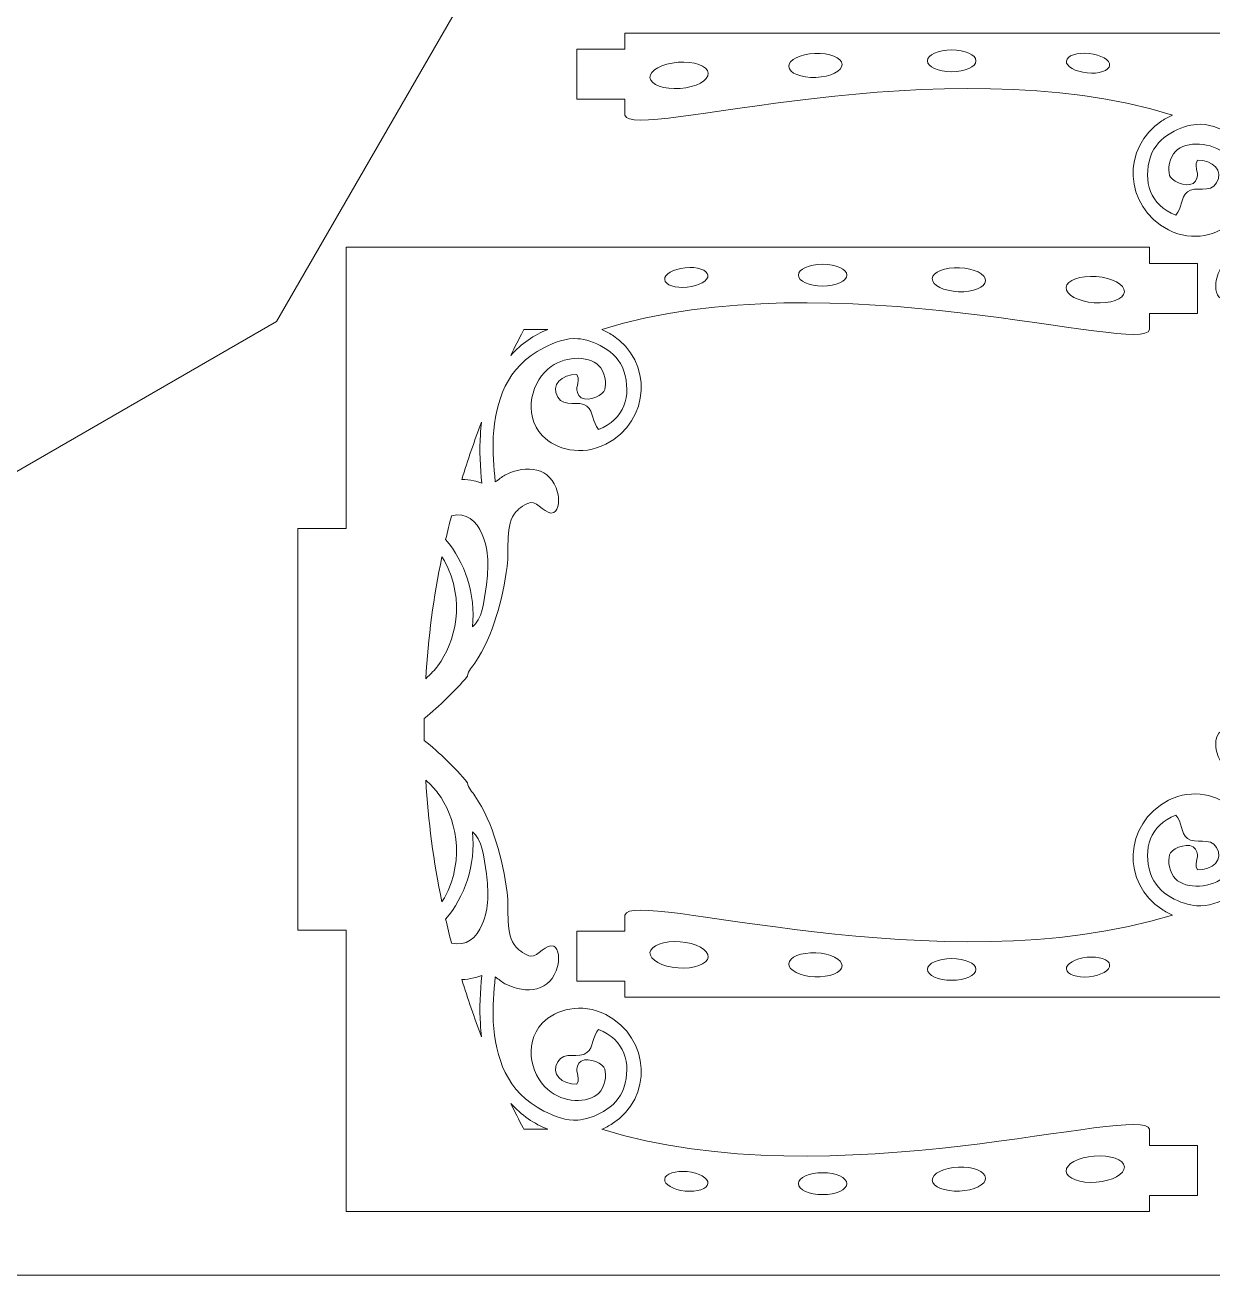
# Model space of a CAD drawing. Header units: millimetres. Extents: x -450 to 450, y -969 to 969.
# Drawn here: x 0 to 147.8, y 368.8 to 524.3 of the extents above; entities that cross this region are included whole.
import ezdxf

# ---------------------------------------------------------------- set-up
doc = ezdxf.new("R2010")
doc.units = ezdxf.units.MM
doc.header["$MEASUREMENT"] = 0
doc.layers.add('Camada 1', color=7, linetype='Continuous')

msp = doc.modelspace()

# ---------------------------------------------------------------- linework, layer by layer
at = {"layer": 'Camada 1', "color": 254, "lineweight": 20}
msp.add_lwpolyline([(-450, 368.7521), (450, 368.7521), (450, 968.7521), (-450, 968.7521), (-450, 368.7521)], close=True, dxfattribs=at)
at = {"layer": 'Camada 1', "color": 230, "lineweight": 20}
for points, knots in [([(105, 615.0661), (105, 615.0661), (105, 762.4381), (105, 762.4381), (105, 762.4381), (105, 762.4381), (31.314, 890.0661), (31.314, 890.0661), (31.314, 890.0661), (31.314, 890.0661), (-96.314, 963.7521), (-96.314, 963.7521), (-96.314, 963.7521), (-96.314, 963.7521), (-243.686, 963.7521), (-243.686, 963.7521), (-243.686, 963.7521), (-243.686, 963.7521), (-371.314, 890.0661), (-371.314, 890.0661), (-371.314, 890.0661), (-371.314, 890.0661), (-445, 762.4381), (-445, 762.4381), (-445, 762.4381), (-445, 762.4381), (-445, 615.0661), (-445, 615.0661), (-445, 615.0661), (-445, 615.0661), (-371.314, 487.4381), (-371.314, 487.4381), (-371.314, 487.4381), (-371.314, 487.4381), (-243.686, 413.7521), (-243.686, 413.7521), (-243.686, 413.7521), (-243.686, 413.7521), (-96.314, 413.7521), (-96.314, 413.7521), (-96.314, 413.7521), (-96.314, 413.7521), (31.314, 487.4381), (31.314, 487.4381), (31.314, 487.4381), (31.314, 487.4381), (105, 615.0661), (105, 615.0661)], [0, 0, 0, 0, 0.07692308, 0.07692308, 0.07692308, 0.07692308, 0.15384615, 0.15384615, 0.15384615, 0.15384615, 0.23076923, 0.23076923, 0.23076923, 0.23076923, 0.30769231, 0.30769231, 0.30769231, 0.30769231, 0.38461538, 0.38461538, 0.38461538, 0.38461538, 0.46153846, 0.46153846, 0.46153846, 0.46153846, 0.53846154, 0.53846154, 0.53846154, 0.53846154, 0.61538462, 0.61538462, 0.61538462, 0.61538462, 0.69230769, 0.69230769, 0.69230769, 0.69230769, 0.76923077, 0.76923077, 0.76923077, 0.76923077, 0.84615385, 0.84615385, 0.84615385, 0.84615385, 1, 1, 1, 1]), ([(145.8387, 511.9578), (147.2665, 512.073), (148.7041, 511.4936), (150.0458, 510.8249), (150.0458, 510.8249), (154.7239, 508.4948), (156.0798, 504.0967), (156.3443, 499.7365), (156.3443, 499.7365), (156.4619, 497.7929), (156.2537, 496.02), (156.1054, 494.13), (156.1054, 494.13), (155.6736, 494.4121), (155.2754, 494.7869), (154.8927, 494.9777), (154.8927, 494.9777), (152.1606, 496.3387), (149.2081, 496.0024), (148.3354, 492.8258), (148.3354, 492.8258), (148.1425, 492.1223), (148.1202, 490.6244), (148.8089, 490.3204), (148.8089, 490.3204), (149.7691, 489.8969), (150.7458, 491.6726), (151.7115, 491.5493), (151.7115, 491.5493), (152.2789, 491.4769), (153.1622, 490.8156), (153.5037, 490.4352), (153.5037, 490.4352), (154.9522, 488.822), (154.3221, 485.8436), (154.6176, 483.6222), (154.6176, 483.6222), (155.1657, 479.5017), (156.3374, 475.0863), (158.6291, 471.5835), (158.6291, 471.5835), (158.9462, 471.0985), (159.5115, 470.6658), (159.5435, 469.9593), (159.5435, 469.9593), (161.1944, 468.0321), (162.9902, 466.2765), (164.9309, 464.6922), (164.9309, 464.6922), (164.9367, 464.2374), (164.9395, 463.7827), (164.9393, 463.3279), (164.9393, 463.3279), (164.9395, 462.8731), (164.9367, 462.4184), (164.9309, 461.9636), (164.9309, 461.9636), (162.9902, 460.3793), (161.1944, 458.6237), (159.5435, 456.6965), (159.5435, 456.6965), (159.5115, 455.99), (158.9462, 455.5573), (158.6291, 455.0723), (158.6291, 455.0723), (156.3374, 451.5695), (155.1657, 447.1541), (154.6176, 443.0336), (154.6176, 443.0336), (154.3221, 440.8122), (154.9522, 437.8338), (153.5037, 436.2206), (153.5037, 436.2206), (153.1622, 435.8402), (152.2789, 435.1789), (151.7115, 435.1065), (151.7115, 435.1065), (150.7458, 434.9832), (149.7691, 436.7589), (148.8089, 436.3354), (148.8089, 436.3354), (148.1202, 436.0314), (148.1425, 434.5335), (148.3354, 433.83), (148.3354, 433.83), (149.2081, 430.6534), (152.1606, 430.3171), (154.8927, 431.6781), (154.8927, 431.6781), (155.2754, 431.8689), (155.6736, 432.2437), (156.1054, 432.5258), (156.1054, 432.5258), (156.2537, 430.6358), (156.4619, 428.8629), (156.3443, 426.9193), (156.3443, 426.9193), (156.0798, 422.5591), (154.7239, 418.161), (150.0458, 415.8309), (150.0458, 415.8309), (148.7041, 415.1622), (147.2665, 414.5828), (145.8387, 414.698), (145.8387, 414.698), (144.0567, 414.8419), (140.939, 416.0958), (140.0994, 418.7239), (140.0994, 418.7239), (139.1186, 421.7909), (140.0111, 424.7408), (143.2655, 425.9865), (143.2655, 425.9865), (144.018, 425.0995), (143.8351, 423.7846), (144.6865, 423.0953), (144.6865, 423.0953), (145.6813, 422.29), (147.4947, 423.354), (148.3223, 421.9719), (148.3223, 421.9719), (149.2292, 420.4585), (147.8438, 419.1176), (145.9313, 419.1687), (145.9313, 419.1687), (145.4056, 420.3091), (146.3746, 420.7281), (145.6895, 421.7684), (145.6895, 421.7684), (145.0626, 422.721), (143.0316, 421.9569), (142.5876, 421.2781), (142.5876, 421.2781), (142.253, 420.7668), (142.2829, 419.2692), (142.9595, 418.3457), (142.9595, 418.3457), (144.1087, 416.7775), (147.1959, 416.7711), (149.1356, 418.1586), (149.1356, 418.1586), (151.4898, 419.8432), (152.8237, 424.0185), (150.2168, 426.7894), (150.2168, 426.7894), (148.6388, 428.4674), (145.3501, 429.3804), (142.3503, 427.8306), (142.3503, 427.8306), (136.6579, 424.89), (136.5663, 417.4545), (141.4922, 414.272), (141.4922, 414.272), (141.934, 413.9865), (142.3863, 413.7487), (142.8459, 413.5551), (142.8459, 413.5551), (114.0897, 404.5979), (75.3853, 416.9417), (74.6747, 413.5551), (74.6747, 413.5551), (74.6747, 413.5551), (74.6747, 411.5551), (74.6747, 411.5551), (74.6747, 411.5551), (74.6747, 411.5551), (68.6747, 411.5551), (68.6747, 411.5551), (68.6747, 411.5551), (68.6747, 411.5551), (68.6747, 405.3279), (68.6747, 405.3279), (68.6747, 405.3279), (68.6747, 405.3279), (74.6747, 405.3279), (74.6747, 405.3279), (74.6747, 405.3279), (74.6747, 405.3279), (74.6747, 403.3279), (74.6747, 403.3279), (74.6747, 403.3279), (74.6747, 403.3279), (174.6747, 403.3279), (174.6747, 403.3279), (174.6747, 403.3279), (174.6747, 403.3279), (174.6747, 438.3279), (174.6747, 438.3279), (174.6747, 438.3279), (174.6747, 438.3279), (180.6747, 438.3279), (180.6747, 438.3279), (180.6747, 438.3279), (180.6747, 438.3279), (180.6747, 488.3279), (180.6747, 488.3279), (180.6747, 488.3279), (180.6747, 488.3279), (174.6747, 488.3279), (174.6747, 488.3279), (174.6747, 488.3279), (174.6747, 488.3279), (174.6747, 523.3279), (174.6747, 523.3279), (174.6747, 523.3279), (174.6747, 523.3279), (74.6747, 523.3279), (74.6747, 523.3279), (74.6747, 523.3279), (74.6747, 523.3279), (74.6747, 521.3279), (74.6747, 521.3279), (74.6747, 521.3279), (74.6747, 521.3279), (68.6747, 521.3279), (68.6747, 521.3279), (68.6747, 521.3279), (68.6747, 521.3279), (68.6747, 515.1007), (68.6747, 515.1007), (68.6747, 515.1007), (68.6747, 515.1007), (74.6747, 515.1007), (74.6747, 515.1007), (74.6747, 515.1007), (74.6747, 515.1007), (74.6747, 513.1007), (74.6747, 513.1007), (74.6747, 513.1007), (75.3853, 509.7141), (114.0897, 522.0579), (142.8459, 513.1007), (142.8459, 513.1007), (142.3863, 512.9071), (141.934, 512.6693), (141.4922, 512.3838), (141.4922, 512.3838), (136.5663, 509.2013), (136.6579, 501.7658), (142.3503, 498.8252), (142.3503, 498.8252), (145.3501, 497.2754), (148.6388, 498.1884), (150.2168, 499.8664), (150.2168, 499.8664), (152.8237, 502.6373), (151.4898, 506.8126), (149.1356, 508.4972), (149.1356, 508.4972), (147.1959, 509.8847), (144.1087, 509.8783), (142.9595, 508.3101), (142.9595, 508.3101), (142.2829, 507.3866), (142.253, 505.889), (142.5876, 505.3777), (142.5876, 505.3777), (143.0316, 504.6989), (145.0626, 503.9348), (145.6895, 504.8874), (145.6895, 504.8874), (146.3746, 505.9277), (145.4056, 506.3467), (145.9313, 507.4871), (145.9313, 507.4871), (147.8438, 507.5382), (149.2292, 506.1973), (148.3223, 504.6839), (148.3223, 504.6839), (147.4947, 503.3018), (145.6813, 504.3658), (144.6865, 503.5605), (144.6865, 503.5605), (143.8351, 502.8712), (144.018, 501.5563), (143.2655, 500.6693), (143.2655, 500.6693), (140.0111, 501.915), (139.1186, 504.8649), (140.0994, 507.9319), (140.0994, 507.9319), (140.939, 510.56), (144.0567, 511.8139), (145.8387, 511.9578)], [0, 0, 0, 0, 0.01388889, 0.01388889, 0.01388889, 0.01388889, 0.02777778, 0.02777778, 0.02777778, 0.02777778, 0.04166667, 0.04166667, 0.04166667, 0.04166667, 0.05555556, 0.05555556, 0.05555556, 0.05555556, 0.06944444, 0.06944444, 0.06944444, 0.06944444, 0.08333333, 0.08333333, 0.08333333, 0.08333333, 0.09722222, 0.09722222, 0.09722222, 0.09722222, 0.11111111, 0.11111111, 0.11111111, 0.11111111, 0.125, 0.125, 0.125, 0.125, 0.13888889, 0.13888889, 0.13888889, 0.13888889, 0.15277778, 0.15277778, 0.15277778, 0.15277778, 0.16666667, 0.16666667, 0.16666667, 0.16666667, 0.18055556, 0.18055556, 0.18055556, 0.18055556, 0.19444444, 0.19444444, 0.19444444, 0.19444444, 0.20833333, 0.20833333, 0.20833333, 0.20833333, 0.22222222, 0.22222222, 0.22222222, 0.22222222, 0.23611111, 0.23611111, 0.23611111, 0.23611111, 0.25, 0.25, 0.25, 0.25, 0.26388889, 0.26388889, 0.26388889, 0.26388889, 0.27777778, 0.27777778, 0.27777778, 0.27777778, 0.29166667, 0.29166667, 0.29166667, 0.29166667, 0.30555556, 0.30555556, 0.30555556, 0.30555556, 0.31944444, 0.31944444, 0.31944444, 0.31944444, 0.33333333, 0.33333333, 0.33333333, 0.33333333, 0.34722222, 0.34722222, 0.34722222, 0.34722222, 0.36111111, 0.36111111, 0.36111111, 0.36111111, 0.375, 0.375, 0.375, 0.375, 0.38888889, 0.38888889, 0.38888889, 0.38888889, 0.40277778, 0.40277778, 0.40277778, 0.40277778, 0.41666667, 0.41666667, 0.41666667, 0.41666667, 0.43055556, 0.43055556, 0.43055556, 0.43055556, 0.44444444, 0.44444444, 0.44444444, 0.44444444, 0.45833333, 0.45833333, 0.45833333, 0.45833333, 0.47222222, 0.47222222, 0.47222222, 0.47222222, 0.48611111, 0.48611111, 0.48611111, 0.48611111, 0.5, 0.5, 0.5, 0.5, 0.51388889, 0.51388889, 0.51388889, 0.51388889, 0.52777778, 0.52777778, 0.52777778, 0.52777778, 0.54166667, 0.54166667, 0.54166667, 0.54166667, 0.55555556, 0.55555556, 0.55555556, 0.55555556, 0.56944444, 0.56944444, 0.56944444, 0.56944444, 0.58333333, 0.58333333, 0.58333333, 0.58333333, 0.59722222, 0.59722222, 0.59722222, 0.59722222, 0.61111111, 0.61111111, 0.61111111, 0.61111111, 0.625, 0.625, 0.625, 0.625, 0.63888889, 0.63888889, 0.63888889, 0.63888889, 0.65277778, 0.65277778, 0.65277778, 0.65277778, 0.66666667, 0.66666667, 0.66666667, 0.66666667, 0.68055556, 0.68055556, 0.68055556, 0.68055556, 0.69444444, 0.69444444, 0.69444444, 0.69444444, 0.70833333, 0.70833333, 0.70833333, 0.70833333, 0.72222222, 0.72222222, 0.72222222, 0.72222222, 0.73611111, 0.73611111, 0.73611111, 0.73611111, 0.75, 0.75, 0.75, 0.75, 0.76388889, 0.76388889, 0.76388889, 0.76388889, 0.77777778, 0.77777778, 0.77777778, 0.77777778, 0.79166667, 0.79166667, 0.79166667, 0.79166667, 0.80555556, 0.80555556, 0.80555556, 0.80555556, 0.81944444, 0.81944444, 0.81944444, 0.81944444, 0.83333333, 0.83333333, 0.83333333, 0.83333333, 0.84722222, 0.84722222, 0.84722222, 0.84722222, 0.86111111, 0.86111111, 0.86111111, 0.86111111, 0.875, 0.875, 0.875, 0.875, 0.88888889, 0.88888889, 0.88888889, 0.88888889, 0.90277778, 0.90277778, 0.90277778, 0.90277778, 0.91666667, 0.91666667, 0.91666667, 0.91666667, 0.93055556, 0.93055556, 0.93055556, 0.93055556, 0.94444444, 0.94444444, 0.94444444, 0.94444444, 0.95833333, 0.95833333, 0.95833333, 0.95833333, 0.97222222, 0.97222222, 0.97222222, 0.97222222, 1, 1, 1, 1]), ([(118.3667, 519.8659), (118.3667, 519.1172), (117.0173, 518.5101), (115.3529, 518.5101), (115.3529, 518.5101), (113.6883, 518.5101), (112.3389, 519.1172), (112.3389, 519.8659), (112.3389, 519.8659), (112.3389, 520.6147), (113.6883, 521.2217), (115.3529, 521.2217), (115.3529, 521.2217), (117.0173, 521.2217), (118.3667, 520.6147), (118.3667, 519.8659)], [0, 0, 0, 0, 0.2, 0.2, 0.2, 0.2, 0.4, 0.4, 0.4, 0.4, 0.6, 0.6, 0.6, 0.6, 1, 1, 1, 1]), ([(85.0367, 518.3326), (85.1055, 517.4332), (83.5402, 516.5801), (81.5408, 516.4273), (81.5408, 516.4273), (79.5414, 516.2746), (77.8648, 516.8799), (77.796, 517.7794), (77.796, 517.7794), (77.7273, 518.6787), (79.2925, 519.5318), (81.292, 519.6846), (81.292, 519.6846), (83.2913, 519.8373), (84.968, 519.232), (85.0367, 518.3326)], [0, 0, 0, 0, 0.2, 0.2, 0.2, 0.2, 0.4, 0.4, 0.4, 0.4, 0.6, 0.6, 0.6, 0.6, 1, 1, 1, 1]), ([(101.7043, 519.432), (101.7377, 518.6074), (100.2785, 517.8785), (98.4452, 517.8041), (98.4452, 517.8041), (96.6118, 517.7298), (95.0984, 518.3382), (95.0649, 519.1628), (95.0649, 519.1628), (95.0315, 519.9875), (96.4907, 520.7164), (98.324, 520.7908), (98.324, 520.7908), (100.1574, 520.8651), (101.6708, 520.2567), (101.7043, 519.432)], [0, 0, 0, 0, 0.2, 0.2, 0.2, 0.2, 0.4, 0.4, 0.4, 0.4, 0.6, 0.6, 0.6, 0.6, 1, 1, 1, 1]), ([(135.0127, 519.3033), (134.9452, 518.6346), (133.6854, 518.2141), (132.1988, 518.3642), (132.1988, 518.3642), (130.7122, 518.5142), (129.5619, 519.178), (129.6294, 519.8467), (129.6294, 519.8467), (129.6969, 520.5154), (130.9567, 520.9359), (132.4432, 520.7858), (132.4432, 520.7858), (133.9299, 520.6358), (135.0802, 519.972), (135.0127, 519.3033)], [0, 0, 0, 0, 0.2, 0.2, 0.2, 0.2, 0.4, 0.4, 0.4, 0.4, 0.6, 0.6, 0.6, 0.6, 1, 1, 1, 1]), ([(68.7974, 388.0281), (67.3696, 387.9129), (65.932, 388.4923), (64.5903, 389.161), (64.5903, 389.161), (59.9122, 391.4911), (58.5563, 395.8892), (58.2918, 400.2494), (58.2918, 400.2494), (58.1742, 402.193), (58.3824, 403.9659), (58.5307, 405.8559), (58.5307, 405.8559), (58.9625, 405.5738), (59.3607, 405.199), (59.7434, 405.0082), (59.7434, 405.0082), (62.4755, 403.6472), (65.428, 403.9835), (66.3007, 407.1601), (66.3007, 407.1601), (66.4936, 407.8636), (66.5159, 409.3615), (65.8272, 409.6655), (65.8272, 409.6655), (64.867, 410.089), (63.8903, 408.3133), (62.9246, 408.4366), (62.9246, 408.4366), (62.3572, 408.509), (61.4739, 409.1703), (61.1324, 409.5507), (61.1324, 409.5507), (59.6839, 411.1639), (60.314, 414.1423), (60.0185, 416.3637), (60.0185, 416.3637), (59.4704, 420.4842), (58.2987, 424.8996), (56.007, 428.4024), (56.007, 428.4024), (55.6899, 428.8874), (55.1246, 429.3201), (55.0926, 430.0266), (55.0926, 430.0266), (53.4417, 431.9538), (51.6459, 433.7094), (49.7052, 435.2937), (49.7052, 435.2937), (49.6994, 435.7485), (49.6966, 436.2032), (49.6968, 436.658), (49.6968, 436.658), (49.6966, 437.1128), (49.6994, 437.5675), (49.7052, 438.0223), (49.7052, 438.0223), (51.6459, 439.6066), (53.4417, 441.3622), (55.0926, 443.2894), (55.0926, 443.2894), (55.1246, 443.9959), (55.6899, 444.4286), (56.007, 444.9136), (56.007, 444.9136), (58.2987, 448.4164), (59.4704, 452.8318), (60.0185, 456.9523), (60.0185, 456.9523), (60.314, 459.1737), (59.6839, 462.1521), (61.1324, 463.7653), (61.1324, 463.7653), (61.4739, 464.1457), (62.3572, 464.807), (62.9246, 464.8794), (62.9246, 464.8794), (63.8903, 465.0027), (64.867, 463.227), (65.8272, 463.6505), (65.8272, 463.6505), (66.5159, 463.9545), (66.4936, 465.4524), (66.3007, 466.1559), (66.3007, 466.1559), (65.428, 469.3325), (62.4755, 469.6688), (59.7434, 468.3078), (59.7434, 468.3078), (59.3607, 468.117), (58.9625, 467.7422), (58.5307, 467.4601), (58.5307, 467.4601), (58.3824, 469.3501), (58.1742, 471.123), (58.2918, 473.0666), (58.2918, 473.0666), (58.5563, 477.4268), (59.9122, 481.8249), (64.5903, 484.155), (64.5903, 484.155), (65.932, 484.8237), (67.3696, 485.4031), (68.7974, 485.2879), (68.7974, 485.2879), (70.5794, 485.144), (73.6971, 483.8901), (74.5367, 481.262), (74.5367, 481.262), (75.5175, 478.195), (74.625, 475.2451), (71.3706, 473.9994), (71.3706, 473.9994), (70.6181, 474.8864), (70.801, 476.2013), (69.9496, 476.8906), (69.9496, 476.8906), (68.9548, 477.6959), (67.1414, 476.6319), (66.3138, 478.014), (66.3138, 478.014), (65.4069, 479.5274), (66.7923, 480.8683), (68.7048, 480.8172), (68.7048, 480.8172), (69.2305, 479.6768), (68.2615, 479.2578), (68.9466, 478.2175), (68.9466, 478.2175), (69.5735, 477.2649), (71.6045, 478.029), (72.0485, 478.7078), (72.0485, 478.7078), (72.3831, 479.2191), (72.3532, 480.7167), (71.6766, 481.6402), (71.6766, 481.6402), (70.5274, 483.2084), (67.4402, 483.2148), (65.5005, 481.8273), (65.5005, 481.8273), (63.1463, 480.1427), (61.8124, 475.9674), (64.4193, 473.1965), (64.4193, 473.1965), (65.9973, 471.5185), (69.286, 470.6055), (72.2858, 472.1553), (72.2858, 472.1553), (77.9782, 475.0959), (78.0698, 482.5314), (73.1439, 485.7139), (73.1439, 485.7139), (72.7021, 485.9994), (72.2498, 486.2372), (71.7902, 486.4308), (71.7902, 486.4308), (100.5464, 495.388), (139.2508, 483.0442), (139.9614, 486.4308), (139.9614, 486.4308), (139.9614, 486.4308), (139.9614, 488.4308), (139.9614, 488.4308), (139.9614, 488.4308), (139.9614, 488.4308), (145.9614, 488.4308), (145.9614, 488.4308), (145.9614, 488.4308), (145.9614, 488.4308), (145.9614, 494.658), (145.9614, 494.658), (145.9614, 494.658), (145.9614, 494.658), (139.9614, 494.658), (139.9614, 494.658), (139.9614, 494.658), (139.9614, 494.658), (139.9614, 496.658), (139.9614, 496.658), (139.9614, 496.658), (139.9614, 496.658), (39.9614, 496.658), (39.9614, 496.658), (39.9614, 496.658), (39.9614, 496.658), (39.9614, 461.658), (39.9614, 461.658), (39.9614, 461.658), (39.9614, 461.658), (33.9614, 461.658), (33.9614, 461.658), (33.9614, 461.658), (33.9614, 461.658), (33.9614, 411.658), (33.9614, 411.658), (33.9614, 411.658), (33.9614, 411.658), (39.9614, 411.658), (39.9614, 411.658), (39.9614, 411.658), (39.9614, 411.658), (39.9614, 376.658), (39.9614, 376.658), (39.9614, 376.658), (39.9614, 376.658), (139.9614, 376.658), (139.9614, 376.658), (139.9614, 376.658), (139.9614, 376.658), (139.9614, 378.658), (139.9614, 378.658), (139.9614, 378.658), (139.9614, 378.658), (145.9614, 378.658), (145.9614, 378.658), (145.9614, 378.658), (145.9614, 378.658), (145.9614, 384.8852), (145.9614, 384.8852), (145.9614, 384.8852), (145.9614, 384.8852), (139.9614, 384.8852), (139.9614, 384.8852), (139.9614, 384.8852), (139.9614, 384.8852), (139.9614, 386.8852), (139.9614, 386.8852), (139.9614, 386.8852), (139.2508, 390.2718), (100.5464, 377.928), (71.7902, 386.8852), (71.7902, 386.8852), (72.2498, 387.0788), (72.7021, 387.3166), (73.1439, 387.6021), (73.1439, 387.6021), (78.0698, 390.7846), (77.9782, 398.2201), (72.2858, 401.1607), (72.2858, 401.1607), (69.286, 402.7105), (65.9973, 401.7975), (64.4193, 400.1195), (64.4193, 400.1195), (61.8124, 397.3486), (63.1463, 393.1733), (65.5005, 391.4887), (65.5005, 391.4887), (67.4402, 390.1012), (70.5274, 390.1076), (71.6766, 391.6758), (71.6766, 391.6758), (72.3532, 392.5993), (72.3831, 394.0969), (72.0485, 394.6082), (72.0485, 394.6082), (71.6045, 395.287), (69.5735, 396.0511), (68.9466, 395.0985), (68.9466, 395.0985), (68.2615, 394.0582), (69.2305, 393.6392), (68.7048, 392.4988), (68.7048, 392.4988), (66.7923, 392.4477), (65.4069, 393.7886), (66.3138, 395.302), (66.3138, 395.302), (67.1414, 396.6841), (68.9548, 395.6201), (69.9496, 396.4254), (69.9496, 396.4254), (70.801, 397.1147), (70.6181, 398.4296), (71.3706, 399.3166), (71.3706, 399.3166), (74.625, 398.0709), (75.5175, 395.121), (74.5367, 392.054), (74.5367, 392.054), (73.6971, 389.4259), (70.5794, 388.172), (68.7974, 388.0281)], [0, 0, 0, 0, 0.01388889, 0.01388889, 0.01388889, 0.01388889, 0.02777778, 0.02777778, 0.02777778, 0.02777778, 0.04166667, 0.04166667, 0.04166667, 0.04166667, 0.05555556, 0.05555556, 0.05555556, 0.05555556, 0.06944444, 0.06944444, 0.06944444, 0.06944444, 0.08333333, 0.08333333, 0.08333333, 0.08333333, 0.09722222, 0.09722222, 0.09722222, 0.09722222, 0.11111111, 0.11111111, 0.11111111, 0.11111111, 0.125, 0.125, 0.125, 0.125, 0.13888889, 0.13888889, 0.13888889, 0.13888889, 0.15277778, 0.15277778, 0.15277778, 0.15277778, 0.16666667, 0.16666667, 0.16666667, 0.16666667, 0.18055556, 0.18055556, 0.18055556, 0.18055556, 0.19444444, 0.19444444, 0.19444444, 0.19444444, 0.20833333, 0.20833333, 0.20833333, 0.20833333, 0.22222222, 0.22222222, 0.22222222, 0.22222222, 0.23611111, 0.23611111, 0.23611111, 0.23611111, 0.25, 0.25, 0.25, 0.25, 0.26388889, 0.26388889, 0.26388889, 0.26388889, 0.27777778, 0.27777778, 0.27777778, 0.27777778, 0.29166667, 0.29166667, 0.29166667, 0.29166667, 0.30555556, 0.30555556, 0.30555556, 0.30555556, 0.31944444, 0.31944444, 0.31944444, 0.31944444, 0.33333333, 0.33333333, 0.33333333, 0.33333333, 0.34722222, 0.34722222, 0.34722222, 0.34722222, 0.36111111, 0.36111111, 0.36111111, 0.36111111, 0.375, 0.375, 0.375, 0.375, 0.38888889, 0.38888889, 0.38888889, 0.38888889, 0.40277778, 0.40277778, 0.40277778, 0.40277778, 0.41666667, 0.41666667, 0.41666667, 0.41666667, 0.43055556, 0.43055556, 0.43055556, 0.43055556, 0.44444444, 0.44444444, 0.44444444, 0.44444444, 0.45833333, 0.45833333, 0.45833333, 0.45833333, 0.47222222, 0.47222222, 0.47222222, 0.47222222, 0.48611111, 0.48611111, 0.48611111, 0.48611111, 0.5, 0.5, 0.5, 0.5, 0.51388889, 0.51388889, 0.51388889, 0.51388889, 0.52777778, 0.52777778, 0.52777778, 0.52777778, 0.54166667, 0.54166667, 0.54166667, 0.54166667, 0.55555556, 0.55555556, 0.55555556, 0.55555556, 0.56944444, 0.56944444, 0.56944444, 0.56944444, 0.58333333, 0.58333333, 0.58333333, 0.58333333, 0.59722222, 0.59722222, 0.59722222, 0.59722222, 0.61111111, 0.61111111, 0.61111111, 0.61111111, 0.625, 0.625, 0.625, 0.625, 0.63888889, 0.63888889, 0.63888889, 0.63888889, 0.65277778, 0.65277778, 0.65277778, 0.65277778, 0.66666667, 0.66666667, 0.66666667, 0.66666667, 0.68055556, 0.68055556, 0.68055556, 0.68055556, 0.69444444, 0.69444444, 0.69444444, 0.69444444, 0.70833333, 0.70833333, 0.70833333, 0.70833333, 0.72222222, 0.72222222, 0.72222222, 0.72222222, 0.73611111, 0.73611111, 0.73611111, 0.73611111, 0.75, 0.75, 0.75, 0.75, 0.76388889, 0.76388889, 0.76388889, 0.76388889, 0.77777778, 0.77777778, 0.77777778, 0.77777778, 0.79166667, 0.79166667, 0.79166667, 0.79166667, 0.80555556, 0.80555556, 0.80555556, 0.80555556, 0.81944444, 0.81944444, 0.81944444, 0.81944444, 0.83333333, 0.83333333, 0.83333333, 0.83333333, 0.84722222, 0.84722222, 0.84722222, 0.84722222, 0.86111111, 0.86111111, 0.86111111, 0.86111111, 0.875, 0.875, 0.875, 0.875, 0.88888889, 0.88888889, 0.88888889, 0.88888889, 0.90277778, 0.90277778, 0.90277778, 0.90277778, 0.91666667, 0.91666667, 0.91666667, 0.91666667, 0.93055556, 0.93055556, 0.93055556, 0.93055556, 0.94444444, 0.94444444, 0.94444444, 0.94444444, 0.95833333, 0.95833333, 0.95833333, 0.95833333, 0.97222222, 0.97222222, 0.97222222, 0.97222222, 1, 1, 1, 1]), ([(82.4373, 491.6947), (80.9507, 491.5446), (79.6909, 491.9651), (79.6234, 492.6338), (79.6234, 492.6338), (79.5559, 493.3025), (80.7063, 493.9663), (82.1928, 494.1163), (82.1928, 494.1163), (83.6794, 494.2664), (84.9393, 493.8459), (85.0068, 493.1772), (85.0068, 493.1772), (85.0743, 492.5085), (83.9239, 491.8447), (82.4373, 491.6947)], [0, 0, 0, 0, 0.2, 0.2, 0.2, 0.2, 0.4, 0.4, 0.4, 0.4, 0.6, 0.6, 0.6, 0.6, 1, 1, 1, 1]), ([(99.2833, 491.8406), (97.6188, 491.8406), (96.2694, 492.4477), (96.2694, 493.1964), (96.2694, 493.1964), (96.2694, 493.9452), (97.6188, 494.5522), (99.2833, 494.5522), (99.2833, 494.5522), (100.9478, 494.5522), (102.2972, 493.9452), (102.2972, 493.1964), (102.2972, 493.1964), (102.2972, 492.4477), (100.9478, 491.8406), (99.2833, 491.8406)], [0, 0, 0, 0, 0.2, 0.2, 0.2, 0.2, 0.4, 0.4, 0.4, 0.4, 0.6, 0.6, 0.6, 0.6, 1, 1, 1, 1]), ([(116.1909, 491.1346), (114.3576, 491.209), (112.8984, 491.9378), (112.9319, 492.7626), (112.9319, 492.7626), (112.9653, 493.5873), (114.4787, 494.1956), (116.3121, 494.1213), (116.3121, 494.1213), (118.1454, 494.0469), (119.6046, 493.318), (119.5712, 492.4933), (119.5712, 492.4933), (119.5377, 491.6686), (118.0243, 491.0603), (116.1909, 491.1346)], [0, 0, 0, 0, 0.2, 0.2, 0.2, 0.2, 0.4, 0.4, 0.4, 0.4, 0.6, 0.6, 0.6, 0.6, 1, 1, 1, 1]), ([(133.0953, 489.7579), (131.0958, 489.9107), (129.5307, 490.7637), (129.5994, 491.6631), (129.5994, 491.6631), (129.6681, 492.5625), (131.3447, 493.1678), (133.3442, 493.0151), (133.3442, 493.0151), (135.3436, 492.8623), (136.9088, 492.0092), (136.8401, 491.1098), (136.8401, 491.1098), (136.7713, 490.2104), (135.0947, 489.6051), (133.0953, 489.7579)], [0, 0, 0, 0, 0.2, 0.2, 0.2, 0.2, 0.4, 0.4, 0.4, 0.4, 0.6, 0.6, 0.6, 0.6, 1, 1, 1, 1]), ([(65.0946, 486.4308), (63.382, 485.7744), (61.7807, 484.6548), (60.4596, 483.2018), (60.4596, 483.2018), (60.9582, 484.2224), (61.4727, 485.2375), (62.006, 486.2456), (62.006, 486.2456), (62.006, 486.2456), (62.1042, 486.4308), (62.1042, 486.4308), (62.1042, 486.4308), (62.1042, 486.4308), (65.0946, 486.4308), (65.0946, 486.4308)], [0, 0, 0, 0, 0.2, 0.2, 0.2, 0.2, 0.4, 0.4, 0.4, 0.4, 0.6, 0.6, 0.6, 0.6, 1, 1, 1, 1]), ([(55.8569, 467.5947), (55.3724, 467.684), (54.874, 467.7889), (54.367, 467.7803), (54.367, 467.7803), (55.1027, 470.1769), (55.926, 472.5534), (56.8355, 474.9054), (56.8355, 474.9054), (56.7657, 474.3893), (56.7137, 473.8585), (56.6797, 473.3104), (56.6797, 473.3104), (56.5697, 471.5319), (56.6556, 469.1571), (56.8572, 467.3004), (56.8572, 467.3004), (56.532, 467.4083), (56.1811, 467.5348), (55.8569, 467.5947)], [0, 0, 0, 0, 0.16666667, 0.16666667, 0.16666667, 0.16666667, 0.33333333, 0.33333333, 0.33333333, 0.33333333, 0.5, 0.5, 0.5, 0.5, 0.66666667, 0.66666667, 0.66666667, 0.66666667, 1, 1, 1, 1]), ([(57.4321, 454.6479), (57.1788, 452.5372), (56.844, 450.2644), (55.7005, 449.4148), (55.7005, 449.4148), (56.1097, 453.5581), (54.719, 457.5193), (52.3614, 460.2858), (52.3614, 460.2858), (52.5874, 461.2749), (52.8288, 462.2613), (53.0835, 463.2451), (53.0835, 463.2451), (54.9309, 463.6983), (56.1659, 462.6704), (56.9257, 460.898), (56.9257, 460.898), (57.7903, 458.8799), (57.6843, 456.7499), (57.4321, 454.6479)], [0, 0, 0, 0, 0.16666667, 0.16666667, 0.16666667, 0.16666667, 0.33333333, 0.33333333, 0.33333333, 0.33333333, 0.5, 0.5, 0.5, 0.5, 0.66666667, 0.66666667, 0.66666667, 0.66666667, 1, 1, 1, 1]), ([(52.1987, 457.6273), (54.9235, 452.6855), (53.5381, 447.4286), (51.3913, 444.5786), (51.3913, 444.5786), (51.0293, 444.0979), (50.5137, 443.539), (49.8832, 442.9656), (49.8832, 442.9656), (50.1861, 448.0528), (50.8583, 453.1226), (51.8948, 458.1353), (51.8948, 458.1353), (52.0018, 457.9694), (52.1034, 457.8), (52.1987, 457.6273)], [0, 0, 0, 0, 0.2, 0.2, 0.2, 0.2, 0.4, 0.4, 0.4, 0.4, 0.6, 0.6, 0.6, 0.6, 1, 1, 1, 1]), ([(51.8948, 415.1807), (50.8583, 420.1934), (50.1861, 425.2632), (49.8832, 430.3504), (49.8832, 430.3504), (50.5137, 429.777), (51.0293, 429.2181), (51.3913, 428.7374), (51.3913, 428.7374), (53.5381, 425.8874), (54.9235, 420.6305), (52.1987, 415.6887), (52.1987, 415.6887), (52.1034, 415.516), (52.0018, 415.3466), (51.8948, 415.1807)], [0, 0, 0, 0, 0.2, 0.2, 0.2, 0.2, 0.4, 0.4, 0.4, 0.4, 0.6, 0.6, 0.6, 0.6, 1, 1, 1, 1]), ([(56.9257, 412.418), (56.1659, 410.6456), (54.9309, 409.6177), (53.0835, 410.0709), (53.0835, 410.0709), (52.8288, 411.0547), (52.5874, 412.0411), (52.3614, 413.0302), (52.3614, 413.0302), (54.719, 415.7967), (56.1097, 419.7579), (55.7005, 423.9012), (55.7005, 423.9012), (56.844, 423.0516), (57.1788, 420.7788), (57.4321, 418.6681), (57.4321, 418.6681), (57.6843, 416.5661), (57.7903, 414.4361), (56.9257, 412.418)], [0, 0, 0, 0, 0.16666667, 0.16666667, 0.16666667, 0.16666667, 0.33333333, 0.33333333, 0.33333333, 0.33333333, 0.5, 0.5, 0.5, 0.5, 0.66666667, 0.66666667, 0.66666667, 0.66666667, 1, 1, 1, 1]), ([(81.5408, 410.228), (83.5403, 410.0752), (85.1054, 409.2222), (85.0367, 408.3228), (85.0367, 408.3228), (84.968, 407.4234), (83.2914, 406.8181), (81.2919, 406.9708), (81.2919, 406.9708), (79.2925, 407.1236), (77.7273, 407.9767), (77.796, 408.8761), (77.796, 408.8761), (77.8648, 409.7755), (79.5414, 410.3808), (81.5408, 410.228)], [0, 0, 0, 0, 0.2, 0.2, 0.2, 0.2, 0.4, 0.4, 0.4, 0.4, 0.6, 0.6, 0.6, 0.6, 1, 1, 1, 1]), ([(98.4452, 408.8513), (100.2785, 408.7769), (101.7377, 408.0481), (101.7042, 407.2233), (101.7042, 407.2233), (101.6708, 406.3986), (100.1574, 405.7903), (98.324, 405.8646), (98.324, 405.8646), (96.4907, 405.939), (95.0315, 406.6679), (95.0649, 407.4926), (95.0649, 407.4926), (95.0984, 408.3173), (96.6118, 408.9256), (98.4452, 408.8513)], [0, 0, 0, 0, 0.2, 0.2, 0.2, 0.2, 0.4, 0.4, 0.4, 0.4, 0.6, 0.6, 0.6, 0.6, 1, 1, 1, 1]), ([(115.3528, 408.1453), (117.0173, 408.1453), (118.3667, 407.5382), (118.3667, 406.7895), (118.3667, 406.7895), (118.3667, 406.0407), (117.0173, 405.4337), (115.3528, 405.4337), (115.3528, 405.4337), (113.6883, 405.4337), (112.3389, 406.0407), (112.3389, 406.7895), (112.3389, 406.7895), (112.3389, 407.5382), (113.6883, 408.1453), (115.3528, 408.1453)], [0, 0, 0, 0, 0.2, 0.2, 0.2, 0.2, 0.4, 0.4, 0.4, 0.4, 0.6, 0.6, 0.6, 0.6, 1, 1, 1, 1]), ([(132.1988, 408.2912), (133.6854, 408.4413), (134.9452, 408.0208), (135.0127, 407.3521), (135.0127, 407.3521), (135.0802, 406.6834), (133.9298, 406.0196), (132.4433, 405.8696), (132.4433, 405.8696), (130.9567, 405.7195), (129.6968, 406.14), (129.6293, 406.8087), (129.6293, 406.8087), (129.5618, 407.4774), (130.7122, 408.1412), (132.1988, 408.2912)], [0, 0, 0, 0, 0.2, 0.2, 0.2, 0.2, 0.4, 0.4, 0.4, 0.4, 0.6, 0.6, 0.6, 0.6, 1, 1, 1, 1]), ([(56.8355, 398.4106), (55.926, 400.7626), (55.1027, 403.1391), (54.367, 405.5357), (54.367, 405.5357), (54.874, 405.5271), (55.3724, 405.632), (55.8569, 405.7213), (55.8569, 405.7213), (56.1811, 405.7812), (56.532, 405.9077), (56.8572, 406.0156), (56.8572, 406.0156), (56.6556, 404.1589), (56.5697, 401.7841), (56.6797, 400.0056), (56.6797, 400.0056), (56.7137, 399.4575), (56.7657, 398.9267), (56.8355, 398.4106)], [0, 0, 0, 0, 0.16666667, 0.16666667, 0.16666667, 0.16666667, 0.33333333, 0.33333333, 0.33333333, 0.33333333, 0.5, 0.5, 0.5, 0.5, 0.66666667, 0.66666667, 0.66666667, 0.66666667, 1, 1, 1, 1]), ([(62.006, 387.0704), (61.4727, 388.0785), (60.9582, 389.0936), (60.4596, 390.1142), (60.4596, 390.1142), (61.7807, 388.6612), (63.382, 387.5416), (65.0946, 386.8852), (65.0946, 386.8852), (65.0946, 386.8852), (62.1042, 386.8852), (62.1042, 386.8852), (62.1042, 386.8852), (62.1042, 386.8852), (62.006, 387.0704), (62.006, 387.0704)], [0, 0, 0, 0, 0.2, 0.2, 0.2, 0.2, 0.4, 0.4, 0.4, 0.4, 0.6, 0.6, 0.6, 0.6, 1, 1, 1, 1]), ([(129.5994, 381.6533), (129.5306, 382.5527), (131.0959, 383.4058), (133.0953, 383.5586), (133.0953, 383.5586), (135.0947, 383.7113), (136.7713, 383.106), (136.8401, 382.2065), (136.8401, 382.2065), (136.9088, 381.3072), (135.3436, 380.4541), (133.3441, 380.3013), (133.3441, 380.3013), (131.3448, 380.1486), (129.6681, 380.7539), (129.5994, 381.6533)], [0, 0, 0, 0, 0.2, 0.2, 0.2, 0.2, 0.4, 0.4, 0.4, 0.4, 0.6, 0.6, 0.6, 0.6, 1, 1, 1, 1]), ([(79.6234, 380.6826), (79.6909, 381.3513), (80.9507, 381.7718), (82.4373, 381.6217), (82.4373, 381.6217), (83.9239, 381.4717), (85.0742, 380.8079), (85.0067, 380.1392), (85.0067, 380.1392), (84.9392, 379.4705), (83.6794, 379.05), (82.1929, 379.2001), (82.1929, 379.2001), (80.7062, 379.3501), (79.5559, 380.0139), (79.6234, 380.6826)], [0, 0, 0, 0, 0.2, 0.2, 0.2, 0.2, 0.4, 0.4, 0.4, 0.4, 0.6, 0.6, 0.6, 0.6, 1, 1, 1, 1]), ([(96.2694, 380.12), (96.2694, 380.8687), (97.6188, 381.4758), (99.2832, 381.4758), (99.2832, 381.4758), (100.9478, 381.4758), (102.2972, 380.8687), (102.2972, 380.12), (102.2972, 380.12), (102.2972, 379.3712), (100.9478, 378.7642), (99.2832, 378.7642), (99.2832, 378.7642), (97.6188, 378.7642), (96.2694, 379.3712), (96.2694, 380.12)], [0, 0, 0, 0, 0.2, 0.2, 0.2, 0.2, 0.4, 0.4, 0.4, 0.4, 0.6, 0.6, 0.6, 0.6, 1, 1, 1, 1]), ([(112.9318, 380.5539), (112.8984, 381.3785), (114.3576, 382.1074), (116.1909, 382.1818), (116.1909, 382.1818), (118.0243, 382.2561), (119.5377, 381.6477), (119.5712, 380.8231), (119.5712, 380.8231), (119.6046, 379.9984), (118.1454, 379.2695), (116.3121, 379.1951), (116.3121, 379.1951), (114.4787, 379.1208), (112.9653, 379.7292), (112.9318, 380.5539)], [0, 0, 0, 0, 0.2, 0.2, 0.2, 0.2, 0.4, 0.4, 0.4, 0.4, 0.6, 0.6, 0.6, 0.6, 1, 1, 1, 1])]:
    msp.add_open_spline(points, degree=3, knots=knots, dxfattribs=at)

doc.saveas('drawing.dxf')
